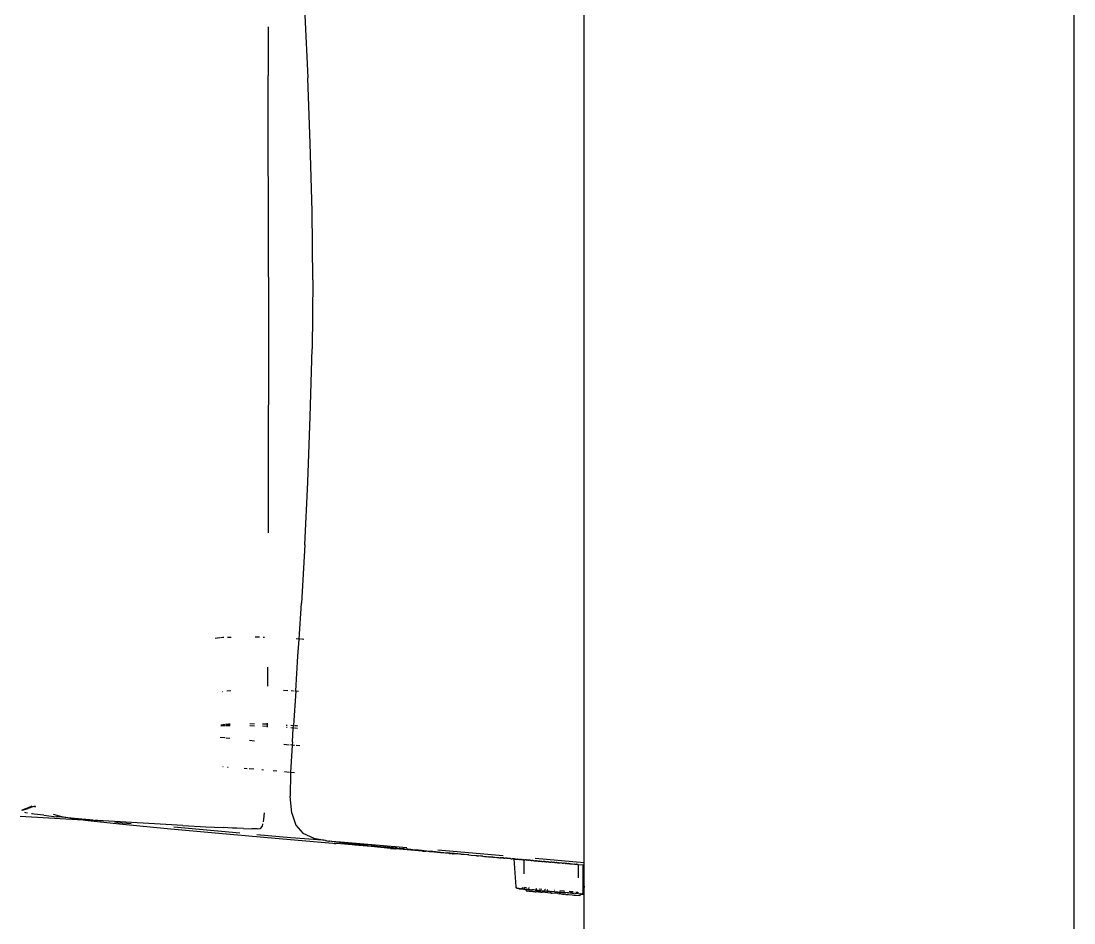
# Model space of a CAD drawing. Header units: millimetres. Extents: x -41292 to 298682, y -22072 to 33155.
# Drawn here: x 29829.3 to 30194.7, y 8488.4 to 8801.2 of the extents above; entities that cross this region are included whole.
import ezdxf

# ---------------------------------------------------------------- set-up
doc = ezdxf.new("R2010")
doc.units = ezdxf.units.MM
doc.layers.add('벽1', color=2, linetype='Continuous')

# ---------------------------------------------------------------- blocks, each defined once
blk = doc.blocks.new('AHSISHEUD')
for p, q in [((30822.05, 27468.67), (30822.05, 25928.67)), ((30652.05, 26157.37), (30652.05, 26511.19)), ((30555.12, 26451.38), (30556.18, 26429.7)), ((30542.45, 26447.29), (30542.49, 26430.4)), ((30542.55, 26360.5), (30542.49, 26430.4)), ((30557.06, 26406.92), (30556.18, 26429.7)), ((30557.66, 26383.4), (30557.06, 26406.92)), ((30557.89, 26359.52), (30557.66, 26383.4)), ((30542.55, 26360.5), (30542.44, 26271.77)), ((30557.89, 26359.52), (30557.66, 26335.64)), ((30557.06, 26312.13), (30557.66, 26335.64)), ((30556.18, 26289.34), (30557.06, 26312.13)), ((30555.12, 26267.66), (30556.18, 26289.34)), ((30555.12, 26267.66), (30553.96, 26247.45)), ((30553.17, 26234.94), (30553.96, 26247.45)), ((30525.69, 26235.36), (30524.01, 26235.19)), ((30526.76, 26235.46), (30525.89, 26235.38)), ((30527.09, 26235.47), (30526.76, 26235.46)), ((30529.61, 26235.54), (30528.32, 26235.5)), ((30539.44, 26235.56), (30537.93, 26235.59)), ((30541.15, 26235.52), (30540.74, 26235.53)), ((30553.17, 26234.94), (30552.18, 26234.99)), ((30552.8, 26229.07), (30553.17, 26234.94)), ((30553.26, 26234.93), (30553.17, 26234.94)), ((30553.49, 26234.92), (30553.35, 26234.93)), ((30553.85, 26234.9), (30553.67, 26234.91)), ((30554.01, 26234.89), (30553.92, 26234.9)), ((30554.88, 26234.83), (30554.24, 26234.88)), ((30552, 26216.98), (30552.8, 26229.07)), ((30542.26, 26225.22), (30542.21, 26218.59)), ((30529.47, 26217.04), (30528.06, 26216.91)), ((30547.78, 26217.22), (30549.28, 26217.13)), ((30550.43, 26217.07), (30551.21, 26217.03)), ((30552, 26216.98), (30551.22, 26205)), ((30551.68, 26217), (30551.92, 26216.99)), ((30552, 26216.98), (30552.96, 26216.93)), ((30524.88, 26216.29), (30524.83, 26216.28)), ((30524.91, 26216.29), (30524.88, 26216.29)), ((30526.74, 26216.66), (30526.65, 26216.64)), ((30526.04, 26204.99), (30527.55, 26205.13)), ((30527.56, 26205.08), (30526.04, 26204.99)), ((30526.04, 26204.88), (30527.57, 26204.92)), ((30526.06, 26205.25), (30527.54, 26205.39)), ((30527.74, 26204.93), (30529.22, 26204.97)), ((30527.75, 26205.15), (30528.36, 26205.2)), ((30529.22, 26205.18), (30527.75, 26205.09)), ((30527.76, 26205.42), (30528.63, 26205.5)), ((30528.63, 26205.5), (30529.23, 26205.52)), ((30536.05, 26204.93), (30537.71, 26204.9)), ((30536.06, 26205.62), (30537.72, 26205.59)), ((30542.09, 26204.67), (30540.51, 26204.77)), ((30540.52, 26205.53), (30542.1, 26205.5)), ((30542.09, 26204.67), (30542.08, 26204.4)), ((30542.1, 26205.5), (30542.09, 26204.67)), ((30542.31, 26204.66), (30542.09, 26204.67)), ((30542.1, 26205.83), (30542.1, 26205.5)), ((30542.1, 26205.5), (30542.16, 26205.49)), ((30548.69, 26205.14), (30549.04, 26205.12)), ((30549.03, 26204.23), (30548.77, 26204.25)), ((30550.31, 26205.05), (30551.22, 26205)), ((30551.16, 26204.06), (30550.31, 26204.13)), ((30550.84, 26199.29), (30551.16, 26204.06)), ((30551.16, 26204.06), (30551.22, 26205)), ((30551.31, 26204.05), (30551.16, 26204.06)), ((30551.22, 26205), (30551.37, 26204.99)), ((30551.58, 26204.03), (30551.43, 26204.04)), ((30551.49, 26204.98), (30551.64, 26204.98)), ((30552.66, 26203.94), (30551.76, 26204.01)), ((30551.83, 26204.96), (30552.25, 26204.94)), ((30552.25, 26204.94), (30552.73, 26204.91)), ((30527.44, 26200.65), (30525.83, 26200.82)), ((30527.54, 26200.64), (30527.44, 26200.65)), ((30529.12, 26200.47), (30527.82, 26200.61)), ((30537.65, 26199.57), (30535.99, 26199.74)), ((30550.84, 26199.29), (30550.78, 26198.16)), ((30547.94, 26198.46), (30549.71, 26198.28)), ((30550.78, 26198.16), (30550.23, 26198.22)), ((30550.78, 26198.16), (30550.23, 26188.68)), ((30551.4, 26198.09), (30550.78, 26198.16)), ((30551.73, 26198.06), (30551.53, 26198.08)), ((30553.41, 26197.88), (30552.13, 26198.02)), ((30526.72, 26190.71), (30526.89, 26190.7)), ((30528.34, 26190.57), (30528.6, 26190.55)), ((30535.12, 26189.99), (30534.07, 26190.08)), ((30537.51, 26189.78), (30535.84, 26189.92)), ((30540.86, 26189.49), (30540.29, 26189.54)), ((30545.49, 26189.09), (30544.15, 26189.21)), ((30549.84, 26188.72), (30548.13, 26188.86)), ((30550.23, 26188.68), (30550.07, 26188.7)), ((30550.23, 26188.61), (30550.09, 26180.49)), ((30551.54, 26188.57), (30550.23, 26188.68)), ((30550.23, 26188.68), (30550.23, 26188.61)), ((30550.62, 26174.54), (30550.09, 26180.49)), ((30461.11, 26176.84), (30459.18, 26176.2)), ((30459.23, 26176.54), (30460.54, 26177.07)), ((30461.33, 26176.92), (30461.11, 26176.84)), ((30461.13, 26177.04), (30461.33, 26176.92)), ((30461.6, 26177.01), (30461.33, 26176.92)), ((30461.33, 26176.92), (30461.66, 26176.71)), ((30456.43, 26173.48), (30478.27, 26172.24)), ((30456.98, 26175.56), (30457.23, 26175.67)), ((30457.54, 26175.68), (30457.07, 26175.54)), ((30457.23, 26175.67), (30458.03, 26176.02)), ((30457.54, 26175.68), (30459.18, 26176.2)), ((30458.03, 26176.02), (30459.23, 26176.54)), ((30458.34, 26174.67), (30458.04, 26174.74)), ((30458.89, 26174.59), (30458.34, 26174.67)), ((30460.73, 26174.31), (30460.29, 26174.38)), ((30461.2, 26174.24), (30460.73, 26174.31)), ((30464.64, 26173.81), (30461.2, 26174.24)), ((30464.64, 26173.81), (30469.06, 26173.32)), ((30467.9, 26174.18), (30470.68, 26173.39)), ((30469.74, 26173.25), (30469.06, 26173.32)), ((30475.17, 26172.71), (30469.74, 26173.25)), ((30470.68, 26173.39), (30475.17, 26172.71)), ((30540.98, 26172.43), (30541.19, 26174.69)), ((30550.62, 26174.54), (30552.03, 26170.39)), ((30475.28, 26172.7), (30475.17, 26172.71)), ((30481.71, 26172.1), (30475.28, 26172.7)), ((30475.28, 26172.7), (30478.27, 26172.24)), ((30478.27, 26172.24), (30481.71, 26172.1)), ((30478.27, 26172.24), (30479.88, 26172)), ((30479.88, 26172), (30492, 26170.76)), ((30481.71, 26172.1), (30482.29, 26172.05)), ((30483.2, 26171.97), (30482.29, 26172.05)), ((30484.85, 26171.82), (30483.2, 26171.97)), ((30512.83, 26170.29), (30483.2, 26171.97)), ((30489.93, 26171.36), (30489.15, 26171.43)), ((30490.32, 26171.34), (30489.93, 26171.36)), ((30490.32, 26171.34), (30494.9, 26170.94)), ((30492, 26170.76), (30507.43, 26169.28)), ((30532.59, 26167.68), (30509.66, 26169.65)), ((30512.83, 26170.29), (30520.82, 26169.85)), ((30520.82, 26169.85), (30526.8, 26169.55)), ((30530.07, 26169.39), (30526.8, 26169.55)), ((30531.54, 26169.34), (30530.07, 26169.39)), ((30533.91, 26169.23), (30531.54, 26169.34)), ((30539.8, 26169.25), (30540.45, 26170.09)), ((30540.45, 26170.09), (30540.62, 26170.85)), ((30540.79, 26171.58), (30540.98, 26172.43)), ((30552.03, 26170.39), (30554.51, 26167.64)), ((30507.43, 26169.28), (30525.35, 26167.63)), ((30525.35, 26167.63), (30544.93, 26165.87)), ((30533.91, 26169.23), (30536.79, 26169.16)), ((30538.66, 26169.17), (30536.79, 26169.16)), ((30538.54, 26167.16), (30550.27, 26166.14)), ((30538.66, 26169.17), (30539.58, 26169.23)), ((30539.58, 26169.23), (30539.8, 26169.25)), ((30544.93, 26165.87), (30564.89, 26164.12)), ((30550.27, 26166.14), (30561.25, 26165.32)), ((30554.51, 26167.64), (30558.27, 26165.93)), ((30558.27, 26165.93), (30558.3, 26165.92)), ((30558.3, 26165.92), (30561.25, 26165.32)), ((30561.25, 26165.32), (30561.42, 26165.29)), ((30561.42, 26165.29), (30561.55, 26165.26)), ((30561.55, 26165.26), (30561.75, 26165.22)), ((30562.29, 26165.11), (30561.75, 26165.22)), ((30562.29, 26165.11), (30562.55, 26165.06)), ((30562.55, 26165.06), (30562.8, 26165)), ((30562.8, 26165), (30567.53, 26164.66)), ((30562.8, 26165), (30563.5, 26164.86)), ((30563.63, 26164.84), (30563.5, 26164.86)), ((30563.63, 26164.84), (30563.69, 26164.83)), ((30568.83, 26164.19), (30563.69, 26164.83)), ((30564.89, 26164.12), (30565.34, 26164.06)), ((30565.63, 26164.04), (30565.34, 26164.06)), ((30565.63, 26164.04), (30565.79, 26164.03)), ((30565.79, 26164.03), (30565.85, 26164.03)), ((30565.85, 26164.03), (30565.97, 26164.01)), ((30566.18, 26164), (30565.97, 26164.01)), ((30566.21, 26164), (30566.18, 26164)), ((30571.64, 26163.52), (30566.21, 26164)), ((30567.53, 26164.66), (30590.62, 26162.67)), ((30568.83, 26164.19), (30569.88, 26164.08)), ((30570.42, 26164.06), (30569.88, 26164.08)), ((30570.42, 26164.06), (30570.73, 26164.02)), ((30570.94, 26164), (30570.73, 26164.02)), ((30571.19, 26163.96), (30570.94, 26164)), ((30571.19, 26163.96), (30571.28, 26163.94)), ((30577.13, 26163.36), (30571.28, 26163.94)), ((30572.52, 26163.45), (30571.64, 26163.52)), ((30578.22, 26162.95), (30572.52, 26163.45)), ((30577.13, 26163.36), (30578.33, 26163.24)), ((30584.95, 26162.36), (30578.22, 26162.95)), ((30578.58, 26163.18), (30578.33, 26163.24)), ((30578.64, 26163.21), (30578.58, 26163.18)), ((30579.02, 26163.17), (30578.64, 26163.21)), ((30579.18, 26163.15), (30579.02, 26163.17)), ((30579.22, 26163.15), (30579.18, 26163.15)), ((30579.28, 26163.14), (30579.22, 26163.15)), ((30579.32, 26163.14), (30579.28, 26163.14)), ((30579.34, 26163.13), (30579.32, 26163.14)), ((30579.37, 26163.13), (30579.34, 26163.13)), ((30579.44, 26163.12), (30579.37, 26163.13)), ((30579.51, 26163.12), (30579.44, 26163.12)), ((30579.51, 26163.12), (30579.6, 26163.11)), ((30579.6, 26163.11), (30579.84, 26163.08)), ((30579.88, 26163.08), (30579.84, 26163.08)), ((30580.05, 26163.04), (30579.88, 26163.08)), ((30580.36, 26163.03), (30580.05, 26163.04)), ((30582.65, 26162.8), (30580.36, 26163.03)), ((30583.42, 26162.74), (30582.65, 26162.8)), ((30585.97, 26162.49), (30583.42, 26162.74)), ((30584.95, 26162.36), (30585.77, 26162.28)), ((30585.77, 26162.28), (30586.02, 26162.26)), ((30585.97, 26162.49), (30586.12, 26162.47)), ((30586.02, 26162.26), (30586.19, 26162.25)), ((30587.19, 26162.37), (30586.12, 26162.47)), ((30586.36, 26162.23), (30586.19, 26162.25)), ((30586.36, 26162.23), (30586.61, 26162.21)), ((30586.61, 26162.21), (30586.65, 26162.21)), ((30596.02, 26161.41), (30586.65, 26162.21)), ((30587.19, 26162.37), (30587.96, 26162.26)), ((30588.06, 26162.29), (30587.96, 26162.26)), ((30588.47, 26162.24), (30588.06, 26162.29)), ((30589.15, 26162.18), (30588.47, 26162.24)), ((30589.37, 26162.16), (30589.15, 26162.18)), ((30589.37, 26162.16), (30589.58, 26162.14)), ((30589.84, 26162.09), (30589.58, 26162.14)), ((30589.89, 26162.11), (30589.84, 26162.09)), ((30589.89, 26162.11), (30590.35, 26162.07)), ((30590.41, 26162.06), (30590.35, 26162.07)), ((30590.53, 26162.05), (30590.41, 26162.06)), ((30590.85, 26162.02), (30590.53, 26162.05)), ((30590.89, 26162.02), (30590.85, 26162.02)), ((30590.95, 26162.01), (30590.89, 26162.02)), ((30591.02, 26162), (30590.95, 26162.01)), ((30591.27, 26161.98), (30591.02, 26162)), ((30591.31, 26161.98), (30591.27, 26161.98)), ((30591.37, 26161.97), (30591.31, 26161.98)), ((30591.8, 26161.93), (30591.37, 26161.97)), ((30591.84, 26161.93), (30591.8, 26161.93)), ((30591.92, 26161.91), (30591.84, 26161.93)), ((30591.98, 26161.91), (30591.92, 26161.91)), ((30592.25, 26161.89), (30591.98, 26161.91)), ((30592.61, 26161.85), (30592.25, 26161.89)), ((30592.69, 26161.85), (30592.61, 26161.85)), ((30593.63, 26161.76), (30592.69, 26161.85)), ((30593.76, 26161.75), (30593.63, 26161.76)), ((30594.61, 26161.67), (30593.76, 26161.75)), ((30594.67, 26161.66), (30594.61, 26161.67)), ((30595.64, 26161.58), (30594.67, 26161.66)), ((30597.23, 26161.43), (30595.64, 26161.58)), ((30596.02, 26161.41), (30597.15, 26161.33)), ((30598.41, 26161.2), (30597.15, 26161.33)), ((30597.53, 26161.4), (30597.23, 26161.43)), ((30598.56, 26161.3), (30597.53, 26161.4)), ((30598.49, 26161.19), (30598.41, 26161.2)), ((30605, 26160.63), (30598.49, 26161.19)), ((30599.37, 26161.23), (30598.56, 26161.3)), ((30599.57, 26161.21), (30599.37, 26161.23)), ((30599.73, 26161.2), (30599.57, 26161.21)), ((30600.17, 26161.13), (30599.73, 26161.2)), ((30600.22, 26161.15), (30600.17, 26161.13)), ((30600.51, 26161.12), (30600.22, 26161.15)), ((30601.01, 26161.07), (30600.51, 26161.12)), ((30601.17, 26161.06), (30601.01, 26161.07)), ((30601.2, 26161.06), (30601.17, 26161.06)), ((30601.2, 26161.06), (30601.3, 26161.05)), ((30601.3, 26161.05), (30601.34, 26161.04)), ((30624.04, 26159.78), (30601.31, 26161.74)), ((30601.34, 26161.04), (30601.5, 26161.03)), ((30601.5, 26161.03), (30601.88, 26161)), ((30602.26, 26160.95), (30601.88, 26161)), ((30602.26, 26160.95), (30602.99, 26160.9)), ((30602.99, 26160.9), (30603.97, 26160.81)), ((30603.97, 26160.81), (30604.46, 26160.76)), ((30604.46, 26160.76), (30604.66, 26160.75)), ((30606.3, 26160.6), (30604.66, 26160.75)), ((30605, 26160.63), (30605.39, 26160.59)), ((30605.39, 26160.59), (30605.77, 26160.56)), ((30605.79, 26160.56), (30605.77, 26160.56)), ((30605.91, 26160.55), (30605.79, 26160.56)), ((30606.02, 26160.54), (30605.91, 26160.55)), ((30606.1, 26160.53), (30606.02, 26160.54)), ((30606.18, 26160.52), (30606.1, 26160.53)), ((30606.22, 26160.52), (30606.18, 26160.52)), ((30606.31, 26160.51), (30606.22, 26160.52)), ((30606.8, 26160.52), (30606.3, 26160.6)), ((30606.38, 26160.51), (30606.31, 26160.51)), ((30606.38, 26160.51), (30606.6, 26160.49)), ((30607.63, 26160.4), (30606.6, 26160.49)), ((30606.86, 26160.55), (30606.8, 26160.52)), ((30606.95, 26160.54), (30606.86, 26160.55)), ((30607.05, 26160.53), (30606.95, 26160.54)), ((30610.49, 26160.2), (30607.05, 26160.53)), ((30607.63, 26160.4), (30607.05, 26160.53)), ((30607.69, 26160.41), (30607.63, 26160.4)), ((30608.87, 26160.29), (30607.69, 26160.41)), ((30609.45, 26160.24), (30608.87, 26160.29)), ((30609.48, 26160.24), (30609.45, 26160.24)), ((30609.53, 26160.24), (30609.48, 26160.24)), ((30609.8, 26160.21), (30609.53, 26160.24)), ((30610.07, 26160.19), (30609.8, 26160.21)), ((30610.35, 26160.17), (30610.07, 26160.19)), ((30610.49, 26160.2), (30610.35, 26160.17)), ((30611.6, 26160.06), (30610.35, 26160.17)), ((30612.13, 26160.07), (30610.49, 26160.2)), ((30612.13, 26160.07), (30611.6, 26160.06)), ((30612.13, 26160.07), (30612.88, 26159.99)), ((30612.88, 26159.99), (30614.47, 26159.86)), ((30614.47, 26159.86), (30614.9, 26159.82)), ((30614.9, 26159.82), (30615, 26159.81)), ((30615, 26159.81), (30615.39, 26159.75)), ((30616.28, 26159.69), (30615.39, 26159.75)), ((30616.94, 26159.64), (30616.28, 26159.69)), ((30616.94, 26159.64), (30617.54, 26159.57)), ((30617.54, 26159.57), (30617.71, 26159.54)), ((30617.71, 26159.54), (30618.1, 26159.5)), ((30618.1, 26159.5), (30618.14, 26159.52)), ((30618.14, 26159.52), (30618.48, 26159.47)), ((30618.48, 26159.47), (30618.7, 26159.49)), ((30618.7, 26159.49), (30618.86, 26159.44)), ((30618.86, 26159.44), (30618.95, 26159.45)), ((30618.95, 26159.45), (30619.97, 26159.38)), ((30620.04, 26159.35), (30619.97, 26159.38)), ((30620.38, 26159.33), (30620.04, 26159.35)), ((30620.38, 26159.33), (30620.63, 26159.29)), ((30620.63, 26159.29), (30620.83, 26159.28)), ((30620.83, 26159.28), (30621.05, 26159.28)), ((30621.05, 26159.28), (30621.76, 26159.19)), ((30621.76, 26159.19), (30621.9, 26159.19)), ((30621.9, 26159.19), (30622.01, 26159.17)), ((30622.01, 26159.17), (30622.13, 26159.18)), ((30622.13, 26159.18), (30622.24, 26159.15)), ((30622.24, 26159.15), (30622.33, 26159.14)), ((30622.33, 26159.14), (30622.7, 26159.11)), ((30622.7, 26159.11), (30622.73, 26159.11)), ((30622.73, 26159.11), (30623.02, 26159.08)), ((30623.02, 26159.08), (30623.08, 26159.08)), ((30623.19, 26159.07), (30623.08, 26159.08)), ((30623.19, 26159.07), (30623.27, 26159.06)), ((30623.27, 26159.06), (30623.33, 26159.05)), ((30623.33, 26159.05), (30623.37, 26159.05)), ((30623.37, 26159.05), (30623.43, 26159.04)), ((30623.48, 26159.04), (30623.43, 26159.04)), ((30623.54, 26159.04), (30623.48, 26159.04)), ((30623.59, 26159.03), (30623.54, 26159.04)), ((30623.74, 26159.02), (30623.59, 26159.03)), ((30623.78, 26159.04), (30623.74, 26159.02)), ((30623.78, 26159.04), (30623.82, 26159.03)), ((30623.82, 26159.03), (30623.86, 26159.03)), ((30623.99, 26159.02), (30623.86, 26159.03)), ((30624.04, 26159.01), (30623.99, 26159.02)), ((30624.09, 26159.01), (30624.04, 26159.01)), ((30624.07, 26158.99), (30624.04, 26159.01)), ((30624.07, 26158.99), (30624.09, 26159.01)), ((30624.13, 26159.01), (30624.09, 26159.01)), ((30624.17, 26159), (30624.13, 26159.01)), ((30624.17, 26159), (30624.26, 26158.98)), ((30624.26, 26158.98), (30624.29, 26158.98)), ((30624.29, 26158.98), (30624.4, 26158.98)), ((30624.4, 26158.98), (30624.45, 26158.96)), ((30624.45, 26158.96), (30624.49, 26158.95)), ((30624.49, 26158.95), (30624.56, 26158.95)), ((30624.7, 26158.94), (30624.56, 26158.95)), ((30624.73, 26158.94), (30624.7, 26158.94)), ((30624.83, 26158.93), (30624.73, 26158.94)), ((30625, 26158.91), (30624.83, 26158.93)), ((30625.06, 26158.92), (30625, 26158.91)), ((30625.11, 26158.9), (30625.06, 26158.92)), ((30625.11, 26158.9), (30625.21, 26158.91)), ((30625.33, 26158.9), (30625.21, 26158.91)), ((30625.36, 26158.88), (30625.33, 26158.9)), ((30625.43, 26158.89), (30625.36, 26158.88)), ((30625.58, 26158.86), (30625.43, 26158.89)), ((30625.68, 26158.86), (30625.58, 26158.86)), ((30625.76, 26158.87), (30625.68, 26158.86)), ((30626.08, 26158.83), (30625.76, 26158.87)), ((30626.33, 26158.81), (30626.08, 26158.83)), ((30626.41, 26158.8), (30626.33, 26158.81)), ((30626.51, 26158.79), (30626.41, 26158.8)), ((30626.55, 26158.8), (30626.51, 26158.79)), ((30626.55, 26158.8), (30626.78, 26158.76)), ((30626.78, 26158.76), (30626.94, 26158.75)), ((30626.94, 26158.75), (30627.02, 26158.74)), ((30627.02, 26158.74), (30627.05, 26158.76)), ((30627.05, 26158.76), (30627.07, 26158.73)), ((30627.07, 26158.73), (30627.12, 26158.73)), ((30627.68, 26158.68), (30627.12, 26158.73)), ((30627.68, 26158.68), (30627.72, 26158.7)), ((30627.68, 26158.68), (30628.33, 26148.98)), ((30627.79, 26158.68), (30627.72, 26158.7)), ((30627.87, 26158.68), (30627.79, 26158.68)), ((30627.95, 26158.67), (30627.87, 26158.68)), ((30627.95, 26158.67), (30627.99, 26158.67)), ((30627.99, 26158.67), (30628.03, 26158.67)), ((30628.03, 26158.67), (30628.08, 26158.66)), ((30628.08, 26158.66), (30628.27, 26158.65)), ((30628.27, 26158.65), (30628.3, 26158.63)), ((30628.35, 26158.64), (30628.3, 26158.63)), ((30628.35, 26158.64), (30628.42, 26158.63)), ((30628.42, 26158.63), (30628.49, 26158.63)), ((30628.49, 26158.63), (30628.6, 26158.61)), ((30628.6, 26158.61), (30628.65, 26158.62)), ((30628.65, 26158.62), (30628.7, 26158.61)), ((30628.7, 26158.61), (30628.82, 26158.6)), ((30628.91, 26158.59), (30628.82, 26158.6)), ((30628.91, 26158.59), (30628.95, 26158.57)), ((30628.95, 26158.57), (30629.18, 26158.57)), ((30629.18, 26158.57), (30629.21, 26158.57)), ((30629.21, 26158.57), (30629.27, 26158.55)), ((30629.27, 26158.55), (30629.48, 26158.54)), ((30629.48, 26158.54), (30629.54, 26158.54)), ((30629.54, 26158.54), (30629.62, 26158.53)), ((30629.62, 26158.53), (30629.7, 26158.52)), ((30629.82, 26158.51), (30629.7, 26158.52)), ((30629.86, 26158.51), (30629.82, 26158.51)), ((30630.05, 26158.49), (30629.86, 26158.51)), ((30630.05, 26158.49), (30630.14, 26158.49)), ((30630.14, 26158.49), (30630.32, 26158.47)), ((30630.35, 26158.47), (30630.32, 26158.47)), ((30630.48, 26158.46), (30630.35, 26158.47)), ((30630.57, 26158.45), (30630.48, 26158.46)), ((30630.57, 26158.45), (30630.82, 26158.43)), ((30630.82, 26158.43), (30630.88, 26158.41)), ((30630.97, 26158.41), (30630.88, 26158.41)), ((30631.08, 26158.41), (30630.97, 26158.41)), ((30631.08, 26158.41), (30631.13, 26158.4)), ((30631.13, 26158.4), (30631.16, 26158.4)), ((30631.13, 26158.4), (30631.13, 26153.5)), ((30631.16, 26158.4), (30631.18, 26158.4)), ((30631.18, 26158.4), (30631.26, 26158.39)), ((30631.26, 26158.39), (30631.31, 26158.38)), ((30631.31, 26158.38), (30631.36, 26158.38)), ((30631.36, 26158.38), (30631.41, 26158.38)), ((30631.41, 26158.38), (30631.44, 26158.37)), ((30631.44, 26158.37), (30631.56, 26158.36)), ((30631.6, 26158.36), (30631.56, 26158.36)), ((30631.66, 26158.35), (30631.6, 26158.36)), ((30631.69, 26158.35), (30631.66, 26158.35)), ((30631.74, 26158.35), (30631.69, 26158.35)), ((30652.05, 26157.37), (30635.12, 26158.83)), ((30631.79, 26158.34), (30631.74, 26158.35)), ((30631.82, 26158.34), (30631.79, 26158.34)), ((30631.9, 26158.33), (30631.82, 26158.34)), ((30631.96, 26158.33), (30631.9, 26158.33)), ((30632.04, 26158.32), (30631.96, 26158.33)), ((30632.12, 26158.31), (30632.04, 26158.32)), ((30632.08, 26158.32), (30632.04, 26158.32)), ((30632.12, 26158.31), (30632.08, 26158.32)), ((30632.12, 26158.31), (30632.17, 26158.31)), ((30632.17, 26158.31), (30632.28, 26158.3)), ((30632.31, 26158.3), (30632.28, 26158.3)), ((30632.47, 26158.28), (30632.31, 26158.3)), ((30632.56, 26158.28), (30632.47, 26158.28)), ((30632.67, 26158.27), (30632.56, 26158.28)), ((30632.73, 26158.26), (30632.67, 26158.27)), ((30632.73, 26158.26), (30632.8, 26158.25)), ((30632.8, 26158.25), (30632.87, 26158.25)), ((30632.87, 26158.25), (30632.9, 26158.25)), ((30632.9, 26158.25), (30632.97, 26158.24)), ((30632.94, 26158.24), (30632.9, 26158.25)), ((30632.97, 26158.24), (30632.94, 26158.24)), ((30633.01, 26158.23), (30632.97, 26158.24)), ((30633.21, 26158.21), (30633.01, 26158.23)), ((30633.25, 26158.21), (30633.21, 26158.21)), ((30633.34, 26158.2), (30633.25, 26158.21)), ((30633.43, 26158.19), (30633.34, 26158.2)), ((30633.47, 26158.19), (30633.43, 26158.19)), ((30633.52, 26158.18), (30633.47, 26158.19)), ((30633.63, 26158.18), (30633.52, 26158.18)), ((30633.66, 26158.18), (30633.63, 26158.18)), ((30633.66, 26158.18), (30633.72, 26158.17)), ((30633.72, 26158.17), (30633.81, 26158.17)), ((30633.81, 26158.17), (30633.84, 26158.16)), ((30633.84, 26158.16), (30633.9, 26158.16)), ((30633.9, 26158.16), (30634.01, 26158.15)), ((30634.13, 26158.14), (30634.01, 26158.15)), ((30634.18, 26158.13), (30634.13, 26158.14)), ((30634.23, 26158.13), (30634.18, 26158.13)), ((30634.26, 26158.13), (30634.23, 26158.13)), ((30634.34, 26158.12), (30634.26, 26158.13)), ((30634.45, 26158.11), (30634.34, 26158.12)), ((30634.45, 26158.11), (30634.5, 26158.11)), ((30634.5, 26158.11), (30634.53, 26158.11)), ((30634.53, 26158.11), (30634.57, 26158.09)), ((30634.57, 26158.09), (30634.75, 26158.08)), ((30634.75, 26158.08), (30634.78, 26158.08)), ((30634.78, 26158.08), (30634.85, 26158.07)), ((30634.85, 26158.07), (30634.9, 26158.07)), ((30634.9, 26158.07), (30634.99, 26158.06)), ((30634.99, 26158.06), (30635.05, 26158.05)), ((30635.05, 26158.05), (30635.11, 26158.05)), ((30635.11, 26158.05), (30635.16, 26158.05)), ((30635.21, 26158.04), (30635.16, 26158.05)), ((30635.26, 26158.04), (30635.21, 26158.04)), ((30635.32, 26158.03), (30635.26, 26158.04)), ((30635.32, 26158.03), (30635.4, 26158.03)), ((30635.43, 26158.03), (30635.4, 26158.03)), ((30635.5, 26158.02), (30635.43, 26158.03)), ((30635.6, 26158.01), (30635.5, 26158.02)), ((30635.6, 26158.01), (30635.71, 26158)), ((30635.71, 26158), (30635.86, 26157.99)), ((30635.86, 26157.99), (30635.95, 26157.98)), ((30635.95, 26157.98), (30636, 26157.97)), ((30636, 26157.97), (30636.05, 26157.97)), ((30636.05, 26157.97), (30636.16, 26157.96)), ((30636.16, 26157.96), (30636.22, 26157.96)), ((30636.22, 26157.96), (30636.27, 26157.95)), ((30636.27, 26157.95), (30636.3, 26157.95)), ((30636.3, 26157.95), (30636.39, 26157.94)), ((30636.39, 26157.94), (30636.46, 26157.93)), ((30636.46, 26157.93), (30636.49, 26157.93)), ((30636.49, 26157.93), (30636.54, 26157.93)), ((30636.54, 26157.93), (30636.65, 26157.92)), ((30636.7, 26157.91), (30636.65, 26157.92)), ((30636.7, 26157.91), (30636.98, 26157.89)), ((30636.98, 26157.89), (30637.04, 26157.89)), ((30637.04, 26157.89), (30637.12, 26157.88)), ((30637.12, 26157.88), (30637.25, 26157.87)), ((30637.25, 26157.87), (30637.28, 26157.86)), ((30637.28, 26157.86), (30637.46, 26157.85)), ((30637.46, 26157.85), (30637.52, 26157.85)), ((30637.52, 26157.85), (30637.6, 26157.84)), ((30637.63, 26157.84), (30637.6, 26157.84)), ((30637.63, 26157.84), (30637.84, 26157.82)), ((30638, 26157.8), (30637.84, 26157.82)), ((30638.05, 26157.8), (30638, 26157.8)), ((30638.19, 26157.79), (30638.05, 26157.8)), ((30638.27, 26157.78), (30638.19, 26157.79)), ((30638.27, 26157.78), (30638.29, 26157.78)), ((30638.42, 26157.76), (30638.29, 26157.78)), ((30638.42, 26157.76), (30638.49, 26157.76)), ((30638.49, 26157.76), (30638.53, 26157.76)), ((30638.53, 26157.76), (30638.67, 26157.75)), ((30638.67, 26157.75), (30638.84, 26157.73)), ((30638.84, 26157.73), (30638.88, 26157.73)), ((30638.88, 26157.73), (30638.99, 26157.72)), ((30638.99, 26157.72), (30639.08, 26157.71)), ((30639.08, 26157.71), (30639.14, 26157.71)), ((30639.14, 26157.71), (30639.17, 26157.7)), ((30639.23, 26157.7), (30639.17, 26157.7)), ((30639.37, 26157.69), (30639.23, 26157.7)), ((30639.45, 26157.68), (30639.37, 26157.69)), ((30639.53, 26157.67), (30639.45, 26157.68)), ((30639.6, 26157.67), (30639.53, 26157.67)), ((30639.6, 26157.67), (30639.67, 26157.66)), ((30639.67, 26157.66), (30639.74, 26157.66)), ((30639.74, 26157.66), (30639.81, 26157.65)), ((30639.81, 26157.65), (30639.9, 26157.64)), ((30639.9, 26157.64), (30639.97, 26157.64)), ((30639.97, 26157.64), (30640.12, 26157.62)), ((30640.12, 26157.62), (30640.17, 26157.62)), ((30640.17, 26157.62), (30640.19, 26157.62)), ((30640.19, 26157.62), (30640.24, 26157.61)), ((30640.24, 26157.61), (30640.31, 26157.61)), ((30640.31, 26157.61), (30640.38, 26157.6)), ((30640.38, 26157.6), (30640.42, 26157.6)), ((30640.42, 26157.6), (30640.49, 26157.59)), ((30640.61, 26157.58), (30640.49, 26157.59)), ((30640.7, 26157.57), (30640.61, 26157.58)), ((30640.73, 26157.57), (30640.7, 26157.57)), ((30640.78, 26157.57), (30640.73, 26157.57)), ((30640.82, 26157.56), (30640.78, 26157.57)), ((30640.86, 26157.56), (30640.82, 26157.56)), ((30640.89, 26157.56), (30640.86, 26157.56)), ((30640.89, 26157.56), (30640.93, 26157.55)), ((30640.93, 26157.55), (30640.99, 26157.55)), ((30640.99, 26157.55), (30641.29, 26157.52)), ((30641.29, 26157.52), (30641.39, 26157.51)), ((30641.39, 26157.51), (30641.46, 26157.51)), ((30641.83, 26157.47), (30641.46, 26157.51)), ((30641.87, 26157.47), (30641.83, 26157.47)), ((30641.87, 26157.47), (30641.9, 26157.47)), ((30641.9, 26157.47), (30641.99, 26157.46)), ((30641.99, 26157.46), (30642.07, 26157.46)), ((30642.07, 26157.46), (30642.34, 26157.43)), ((30642.4, 26157.43), (30642.34, 26157.43)), ((30642.57, 26157.41), (30642.4, 26157.43)), ((30642.57, 26157.41), (30642.61, 26157.41)), ((30642.61, 26157.41), (30642.71, 26157.4)), ((30642.71, 26157.4), (30642.76, 26157.39)), ((30642.76, 26157.39), (30642.86, 26157.39)), ((30642.86, 26157.39), (30642.9, 26157.38)), ((30642.9, 26157.38), (30643.14, 26157.36)), ((30643.22, 26157.36), (30643.14, 26157.36)), ((30643.31, 26157.35), (30643.22, 26157.36)), ((30643.31, 26157.35), (30643.48, 26157.33)), ((30643.48, 26157.33), (30643.6, 26157.32)), ((30643.6, 26157.32), (30643.69, 26157.32)), ((30643.69, 26157.32), (30643.77, 26157.31)), ((30644.25, 26157.27), (30643.77, 26157.31)), ((30644.35, 26157.26), (30644.25, 26157.27)), ((30644.42, 26157.25), (30644.35, 26157.26)), ((30644.47, 26157.25), (30644.42, 26157.25)), ((30644.47, 26157.25), (30644.66, 26157.23)), ((30644.66, 26157.23), (30644.72, 26157.23)), ((30644.72, 26157.23), (30644.78, 26157.22)), ((30644.78, 26157.22), (30644.86, 26157.21)), ((30644.86, 26157.21), (30644.89, 26157.21)), ((30644.95, 26157.21), (30644.89, 26157.21)), ((30645.03, 26157.2), (30644.95, 26157.21)), ((30645.07, 26157.2), (30645.03, 26157.2)), ((30645.13, 26157.19), (30645.07, 26157.2)), ((30645.17, 26157.19), (30645.13, 26157.19)), ((30645.23, 26157.18), (30645.17, 26157.19)), ((30645.29, 26157.18), (30645.23, 26157.18)), ((30645.64, 26157.15), (30645.29, 26157.18)), ((30645.64, 26157.15), (30645.67, 26157.15)), ((30645.67, 26157.15), (30645.72, 26157.14)), ((30645.78, 26157.14), (30645.72, 26157.14)), ((30645.95, 26157.12), (30645.78, 26157.14)), ((30646.02, 26157.12), (30645.95, 26157.12)), ((30646.07, 26157.11), (30646.02, 26157.12)), ((30646.07, 26157.11), (30646.12, 26157.11)), ((30646.12, 26157.11), (30646.27, 26157.09)), ((30646.27, 26157.09), (30646.33, 26157.09)), ((30646.33, 26157.09), (30646.49, 26157.08)), ((30646.56, 26157.07), (30646.49, 26157.08)), ((30646.63, 26157.06), (30646.56, 26157.07)), ((30646.63, 26157.06), (30646.88, 26157.04)), ((30647.19, 26157.02), (30646.88, 26157.04)), ((30647.19, 26157.02), (30647.27, 26157.01)), ((30647.27, 26157.01), (30647.34, 26157)), ((30647.34, 26157), (30647.71, 26156.97)), ((30647.71, 26156.97), (30647.78, 26156.96)), ((30647.78, 26156.96), (30647.85, 26156.96)), ((30647.85, 26156.96), (30647.89, 26156.96)), ((30647.89, 26156.96), (30647.98, 26156.95)), ((30647.98, 26156.95), (30648.07, 26156.94)), ((30648.07, 26156.94), (30648.76, 26156.88)), ((30648.79, 26156.88), (30648.76, 26156.88)), ((30648.86, 26156.87), (30648.79, 26156.88)), ((30648.86, 26156.87), (30649.3, 26156.84)), ((30649.45, 26156.82), (30649.3, 26156.84)), ((30649.55, 26156.81), (30649.45, 26156.82)), ((30650, 26156.78), (30649.55, 26156.81)), ((30650, 26156.78), (30650.04, 26156.77)), ((30650, 26156.78), (30650.04, 26152.88)), ((30650.04, 26156.77), (30650.04, 26152.88)), ((30650.04, 26156.77), (30651.64, 26156.64)), ((30651.64, 26156.64), (30651.64, 26146.9)), ((30651.64, 26156.64), (30651.95, 26156.61)), ((30652.05, 26156.6), (30651.95, 26156.61)), ((30652.05, 26156.6), (30652.05, 26157.37)), ((30652.05, 26149.21), (30652.05, 26156.6)), ((30650.04, 26152.88), (30650, 26152.09)), ((30628.87, 26148.43), (30628.33, 26148.98)), ((30628.87, 26148.43), (30628.9, 26148.43)), ((30629.05, 26148.42), (30628.9, 26148.43)), ((30629.15, 26148.41), (30629.05, 26148.42)), ((30629.44, 26148.38), (30629.15, 26148.41)), ((30629.57, 26148.37), (30629.44, 26148.38)), ((30630.03, 26148.33), (30629.48, 26148.38)), ((30629.57, 26148.37), (30629.61, 26148.37)), ((30629.61, 26148.37), (30630.03, 26148.33)), ((30630.03, 26148.33), (30630.27, 26148.31)), ((30630.27, 26148.31), (30630.37, 26148.3)), ((30630.37, 26148.3), (30630.84, 26148.76)), ((30630.4, 26148.3), (30630.37, 26148.3)), ((30630.4, 26148.3), (30630.52, 26148.29)), ((30630.62, 26148.28), (30630.52, 26148.29)), ((30630.62, 26148.28), (30630.77, 26148.27)), ((30630.64, 26148.28), (30631.12, 26148.24)), ((30630.77, 26148.27), (30630.82, 26148.26)), ((30630.82, 26148.26), (30630.87, 26148.26)), ((30630.87, 26148.26), (30631.02, 26148.25)), ((30630.87, 26148.26), (30631.34, 26148.22)), ((30631.02, 26148.25), (30631.12, 26148.24)), ((30631.12, 26148.24), (30631.25, 26148.23)), ((30631.13, 26148.74), (30631.13, 26148.66)), ((30631.13, 26148.66), (30631.56, 26148.2)), ((30631.56, 26148.2), (30631.25, 26148.23)), ((30632.05, 26148.66), (30631.38, 26148.72)), ((30631.56, 26148.2), (30631.6, 26148.2)), ((30631.6, 26148.2), (30632.13, 26147.57)), ((30631.6, 26148.2), (30631.79, 26148.18)), ((30631.79, 26148.18), (30632.08, 26148.15)), ((30632.14, 26148.15), (30632.08, 26148.15)), ((30632.13, 26147.57), (30632.16, 26147.57)), ((30632.35, 26148.13), (30632.14, 26148.15)), ((30632.26, 26147.56), (30632.16, 26147.57)), ((30632.26, 26147.56), (30632.34, 26147.56)), ((30632.55, 26147.54), (30632.34, 26147.56)), ((30632.41, 26148.12), (30632.35, 26148.13)), ((30632.71, 26148.1), (30632.35, 26148.13)), ((30632.49, 26148.12), (30632.41, 26148.12)), ((30632.92, 26148.08), (30632.41, 26148.12)), ((30632.71, 26148.1), (30632.49, 26148.12)), ((30632.68, 26147.53), (30632.55, 26147.54)), ((30632.8, 26147.52), (30632.68, 26147.53)), ((30632.84, 26148.09), (30632.71, 26148.1)), ((30633.1, 26148.57), (30632.74, 26148.6)), ((30632.99, 26147.5), (30632.8, 26147.52)), ((30632.84, 26148.09), (30632.96, 26148.08)), ((30632.96, 26148.08), (30633.25, 26148.05)), ((30632.99, 26147.5), (30633.58, 26147.45)), ((30633.25, 26148.05), (30633.33, 26148.05)), ((30633.33, 26148.05), (30633.93, 26147.99)), ((30633.8, 26147.43), (30633.58, 26147.45)), ((30634.29, 26147.39), (30633.8, 26147.43)), ((30634.2, 26147.97), (30633.93, 26147.99)), ((30634.29, 26147.96), (30634.2, 26147.97)), ((30635.6, 26147.85), (30634.2, 26147.97)), ((30634.65, 26147.93), (30634.29, 26147.96)), ((30635.06, 26147.89), (30634.65, 26147.93)), ((30635.06, 26147.89), (30635.37, 26147.87)), ((30635.35, 26148.37), (30635.64, 26148.35)), ((30635.49, 26148.36), (30635.35, 26148.37)), ((30635.45, 26147.86), (30635.37, 26147.87)), ((30635.37, 26147.87), (30636.29, 26147.79)), ((30635.49, 26147.86), (30635.45, 26147.86)), ((30635.58, 26147.85), (30635.49, 26147.86)), ((30635.67, 26147.84), (30635.58, 26147.85)), ((30635.67, 26147.84), (30635.89, 26147.82)), ((30635.89, 26147.82), (30636.09, 26147.81)), ((30636.09, 26147.81), (30636.29, 26147.79)), ((30636.29, 26147.79), (30636.38, 26147.78)), ((30636.38, 26147.78), (30636.72, 26147.75)), ((30636.51, 26148.27), (30637.44, 26148.19)), ((30636.72, 26147.75), (30637.1, 26147.72)), ((30637.1, 26147.72), (30637.61, 26147.67)), ((30637.61, 26147.67), (30637.83, 26147.66)), ((30637.83, 26147.66), (30638.68, 26147.58)), ((30637.83, 26147.66), (30638.02, 26147.64)), ((30638.27, 26148.12), (30638.27, 26148.05)), ((30638.27, 26148.05), (30638.29, 26148.04)), ((30638.29, 26148.12), (30638.29, 26148.04)), ((30638.67, 26148.09), (30638.56, 26148.1)), ((30638.68, 26147.58), (30639, 26147.56)), ((30639.26, 26147.53), (30639, 26147.56)), ((30639.11, 26148.05), (30639.38, 26148.02)), ((30639.26, 26147.53), (30639.4, 26147.52)), ((30639.46, 26147.52), (30639.26, 26147.53)), ((30639.46, 26147.52), (30639.4, 26147.52)), ((30639.4, 26147.52), (30640.83, 26147.4)), ((30639.46, 26147.52), (30639.62, 26147.5)), ((30640.3, 26147.44), (30639.62, 26147.5)), ((30640.3, 26147.44), (30640.42, 26147.43)), ((30640.42, 26147.43), (30640.63, 26147.42)), ((30640.63, 26147.42), (30640.83, 26147.4)), ((30640.83, 26147.4), (30640.89, 26147.39)), ((30641.82, 26147.31), (30640.89, 26147.39)), ((30641.85, 26147.81), (30641.96, 26147.8)), ((30645.29, 26147.52), (30643.66, 26147.66)), ((30644.56, 26147.58), (30645.32, 26147.51)), ((30652.05, 26149.21), (30651.92, 26146.95)), ((30652.05, 26146.81), (30652.05, 26149.21)), ((30634.29, 26147.39), (30634.44, 26147.37)), ((30634.44, 26147.37), (30634.96, 26147.33)), ((30634.96, 26147.33), (30635.13, 26147.31)), ((30635.13, 26147.31), (30635.43, 26147.29)), ((30635.5, 26147.28), (30635.43, 26147.29)), ((30635.67, 26147.27), (30635.5, 26147.28)), ((30636.02, 26147.23), (30635.67, 26147.27)), ((30636.08, 26147.23), (30636.02, 26147.23)), ((30636.36, 26147.21), (30636.08, 26147.23)), ((30636.41, 26147.2), (30636.36, 26147.21)), ((30637.11, 26147.14), (30636.41, 26147.2)), ((30637.11, 26147.14), (30637.47, 26147.11)), ((30640.58, 26146.84), (30637.47, 26147.11)), ((30640.58, 26146.84), (30640.98, 26146.81)), ((30642.99, 26146.64), (30640.98, 26146.81)), ((30641.82, 26147.31), (30641.87, 26147.31)), ((30641.87, 26147.31), (30642.88, 26147.22)), ((30642.88, 26147.22), (30643.09, 26147.2)), ((30642.99, 26146.64), (30643.38, 26146.6)), ((30643.09, 26147.2), (30643.3, 26147.19)), ((30643.3, 26147.19), (30643.57, 26147.16)), ((30643.3, 26147.19), (30644.7, 26147.06)), ((30644.17, 26146.53), (30643.38, 26146.6)), ((30643.76, 26147.15), (30643.57, 26147.16)), ((30643.76, 26147.15), (30643.91, 26147.13)), ((30643.91, 26147.13), (30644.09, 26147.12)), ((30644.09, 26147.12), (30644.35, 26147.09)), ((30644.09, 26147.12), (30645.16, 26147.03)), ((30644.17, 26146.53), (30644.55, 26146.5)), ((30644.35, 26147.09), (30644.7, 26147.06)), ((30644.55, 26146.5), (30645.3, 26146.44)), ((30644.7, 26147.06), (30644.79, 26147.06)), ((30644.79, 26147.06), (30645.12, 26147.03)), ((30645.16, 26147.03), (30645.12, 26147.03)), ((30645.26, 26147.02), (30645.16, 26147.03)), ((30646.68, 26146.9), (30645.16, 26147.03)), ((30647.17, 26146.85), (30645.26, 26147.02)), ((30645.65, 26146.41), (30645.3, 26146.44)), ((30645.71, 26146.4), (30645.65, 26146.41)), ((30645.71, 26146.4), (30646.4, 26146.34)), ((30646.69, 26146.32), (30646.4, 26146.34)), ((30647.98, 26146.78), (30646.68, 26146.9)), ((30647.7, 26146.81), (30646.69, 26146.9)), ((30646.69, 26146.32), (30650.63, 26145.98)), ((30648.27, 26147.26), (30646.91, 26147.38)), ((30647.31, 26146.84), (30647.17, 26146.85)), ((30647.81, 26146.8), (30647.31, 26146.84)), ((30647.41, 26147.34), (30648.12, 26147.27)), ((30647.61, 26147.32), (30647.43, 26147.33)), ((30647.87, 26146.79), (30647.81, 26146.8)), ((30647.81, 26146.8), (30648.57, 26146.73)), ((30651.16, 26146.51), (30647.87, 26146.79)), ((30648.47, 26146.17), (30649.19, 26146.11)), ((30649.16, 26147.19), (30649.85, 26147.13)), ((30650, 26147.11), (30650, 26147.04)), ((30650, 26147.04), (30650.04, 26147.04)), ((30650.04, 26147.11), (30650.04, 26147.04)), ((30651.16, 26146.51), (30650.63, 26145.98)), ((30651.37, 26146.49), (30650.93, 26146.53)), ((30651.21, 26146.51), (30651.16, 26146.51)), ((30651.64, 26146.9), (30651.21, 26146.51)), ((30651.21, 26146.51), (30652.05, 26146.44)), ((30652.05, 26146.44), (30651.65, 26146.47)), ((30651.92, 26146.95), (30652.05, 26146.81)), ((30652.05, 26146.44), (30652.05, 26146.81)), ((30652.05, 25940.67), (30652.05, 26146.44))]:
    blk.add_line(p, q)

msp = doc.modelspace()

# ---------------------------------------------------------------- linework, layer by layer
at = {"layer": '벽1'}
msp.add_line((30194.67, 10620.58), (30194.67, 8280.58), dxfattribs=at)

# ---------------------------------------------------------------- block references
msp.add_blockref('AHSISHEUD', (-627.37, -17648.09))

doc.saveas('drawing.dxf')
